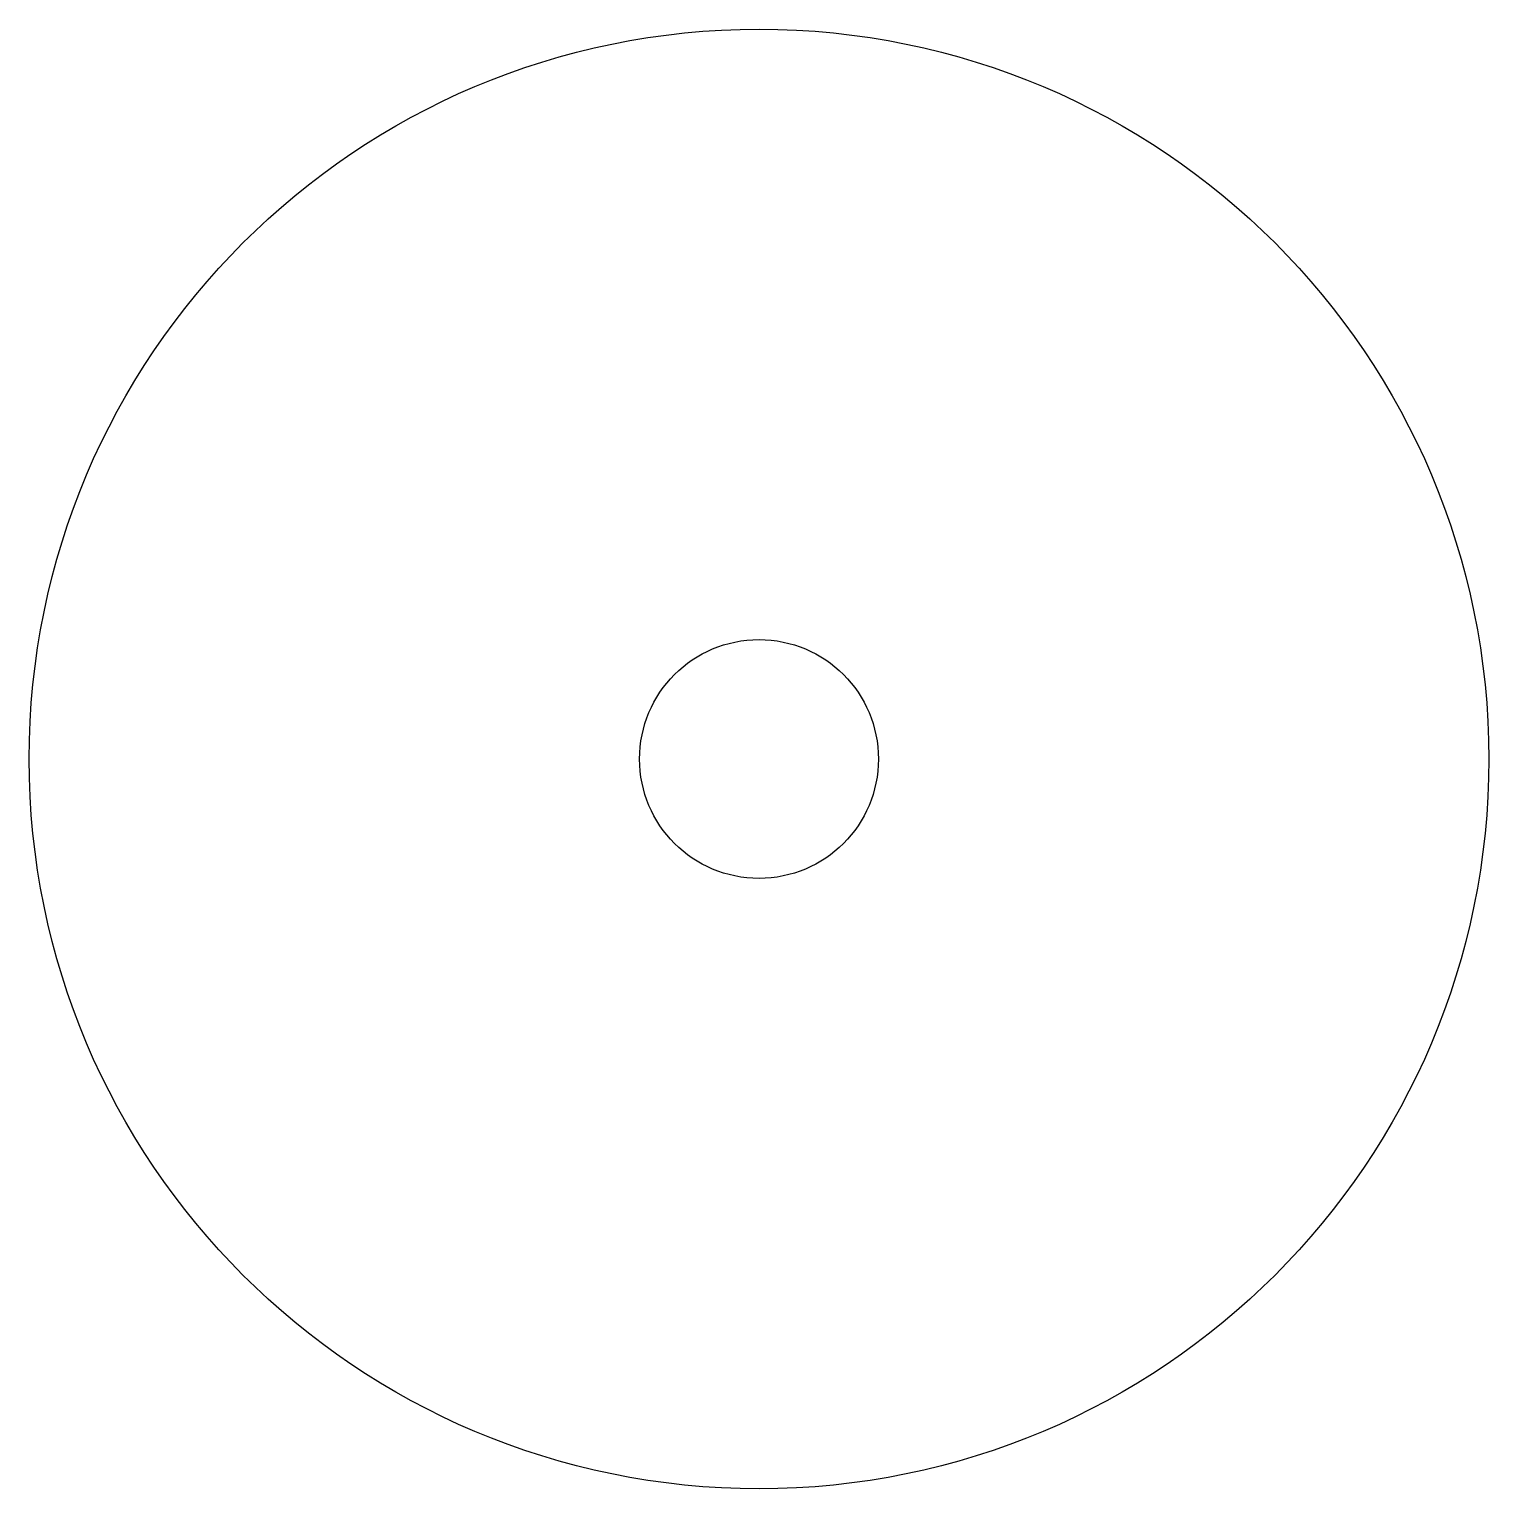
# Model space of a CAD drawing. Header units: millimetres. Extents: x 0 to 44, y 0 to 44.
import ezdxf

# ---------------------------------------------------------------- set-up
doc = ezdxf.new("R2010")
doc.units = ezdxf.units.MM
doc.layers.add('DXF_difusor', color=7, linetype='CONTINUOUS')

msp = doc.modelspace()

# ---------------------------------------------------------------- linework, layer by layer
at = {"layer": 'DXF_difusor'}
for radius in [22, 3.6]:
    msp.add_circle((22, 22), radius, dxfattribs=at)

doc.saveas('drawing.dxf')
